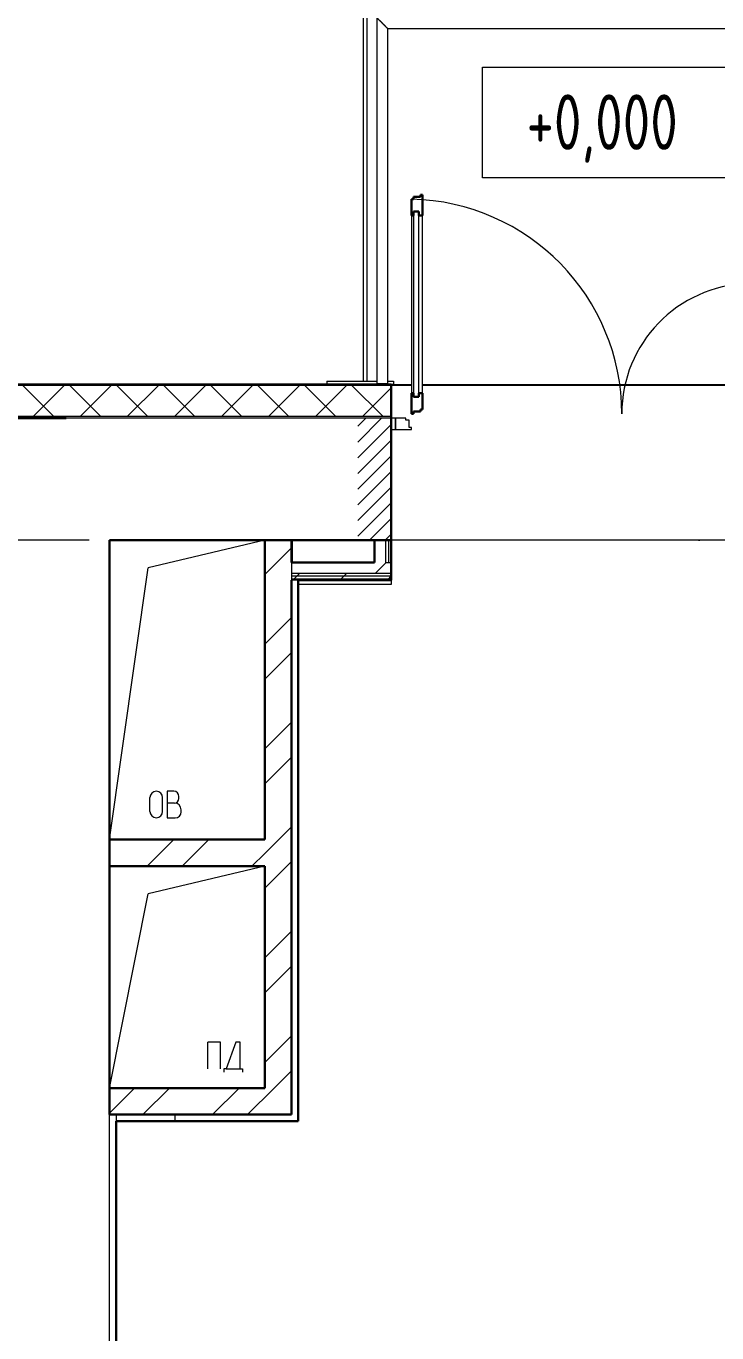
# Model space of a CAD drawing. Header units: millimetres. Extents: x -259809 to 472825, y -397243 to 31861.
# Drawn here: x -28592 to -25477, y -329406 to -323514 of the extents above; entities that cross this region are included whole.
import ezdxf

# ---------------------------------------------------------------- set-up
doc = ezdxf.new("R2010")
doc.units = ezdxf.units.MM
doc.linetypes.add('ADSK_Линия сетки', pattern=[25, 20, -2.5, 0, -2.5])
doc.linetypes.add('ADSK_Штриховая_ш2 п1_5', pattern=[4.5, 3, -1.5])
for name, color, linetype, lineweight in [('Аннотация', 252, 'Continuous', 18), ('Двери', 252, 'Continuous', 9), ('Лестницы', 252, 'Continuous', 9), ('Ограждение', 252, 'Continuous', 9), ('Оси', 252, 'Continuous', 9), ('Отметки', 252, 'Continuous', 9), ('Стены внутренние', 252, 'Continuous', 18), ('Стены наружные', 252, 'Continuous', 18), ('Стены штриховка', 7, 'Continuous', 9)]:
    doc.layers.add(name, color=color, linetype=linetype, lineweight=lineweight)
doc.layers.add('Двери открывание', color=7, linetype='Continuous', lineweight=9, true_color=0xc0c0c0)
doc.styles.add('GOST Common_3', font='', dxfattribs={"height": 3.5})
doc.styles.get('GOST Common_3').set_extended_font_data('GOST 2.304 type A')

# ---------------------------------------------------------------- blocks, each defined once
blk = doc.blocks.new('1 этаж')
at = {"layer": 'Двери', "lineweight": 18, "true_color": 0x636466}
h = blk.add_hatch(dxfattribs=at)
h.set_pattern_fill('FP_2', color=251, style=0, pattern_type=2)
h.set_pattern_definition([(45, (-26220.8, 27129.687), (-35.3553, 35.3553), [])])
h.paths.add_polyline_path([(-25149.4, 26854.7), (-25095.8, 26854.7), (-25095.8, 27404.7), (-25245.8, 27404.7), (-25245.8, 26854.7)])
h.paths.add_polyline_path([(-26945.8, 26854.7), (-26945.8, 27404.7), (-27095.8, 27404.7), (-27095.8, 26854.7)])
at = {"color": 251, "lineweight": 18, "true_color": 0x636466}
for p, q in [((-27515.8, 26854.7), (-28040.8, 26729.7)), ((-28215.8, 25504.7), (-28040.8, 26729.7)), ((-28033.6, 25631.8), (-28033.6, 25694.4)), ((-27976.2, 25631.8), (-27976.2, 25694.4)), ((-27926.1, 25723.1), (-27956.1, 25723.1)), ((-27956.1, 25723.1), (-27956.1, 25603.1)), ((-27902.8, 25689.8), (-27902.8, 25699.8)), ((-27922.8, 25669.8), (-27956.1, 25669.8)), ((-27892.8, 25629.8), (-27892.8, 25639.8)), ((-27956.1, 25603.1), (-27919.4, 25603.1)), ((-27515.8, 25384.7), (-28040.8, 25259.7)), ((-28215.8, 24384.7), (-28040.8, 25259.7)), ((-27715.2, 24591.1), (-27772.6, 24591.1)), ((-27772.6, 24471.1), (-27772.6, 24591.1)), ((-27715.2, 24471.1), (-27715.2, 24591.1)), ((-27646.4, 24591.1), (-27690.1, 24471.1)), ((-27626.7, 24591.1), (-27646.4, 24591.1)), ((-27626.7, 24471.1), (-27626.7, 24591.1)), ((-27700.1, 24471.1), (-27700.1, 24456.1)), ((-27690.1, 24471.1), (-27700.1, 24471.1)), ((-27690.1, 24471.1), (-27626.7, 24471.1)), ((-27626.7, 24471.1), (-27616.7, 24471.1)), ((-27616.7, 24471.1), (-27616.7, 24456.1))]:
    blk.add_line(p, q, dxfattribs=at)
for centre, radius, start, end in [((-28004.9, 25694.4), 28.7, 0, 180), ((-27926.1, 25699.8), 23.3, 0, 90), ((-28004.9, 25631.8), 28.7, 180, 0), ((-27922.8, 25689.8), 20, 270, 0), ((-27922.8, 25639.8), 30, 0, 90), ((-27919.4, 25629.8), 26.7, 270, 0)]:
    blk.add_arc(centre, radius, start, end, dxfattribs=at)
at = {"layer": 'Аннотация', "color": 251, "lineweight": 20, "true_color": 0x636466}
for p, q in [((-26534, 28488.5), (-26534, 28988.5)), ((-26534, 28988.5), (-25234, 28988.5)), ((-25234, 28488.5), (-26534, 28488.5))]:
    blk.add_line(p, q, dxfattribs=at)
at = {"layer": 'Двери', "color": 251, "lineweight": 30, "true_color": 0x636466}
for p, q in [((-26812.8, 28402.7), (-26844.8, 28402.7)), ((-26844.8, 28402.7), (-26844.8, 28392.7)), ((-26803.8, 28412.7), (-26812.8, 28412.7)), ((-26812.8, 28412.7), (-26812.8, 28402.7)), ((-26803.8, 28318.7), (-26803.8, 28412.7)), ((-26844.8, 28392.7), (-26853.8, 28392.7)), ((-26853.8, 28392.7), (-26853.8, 28318.7)), ((-26844.8, 28318.7), (-26853.8, 28318.7)), ((-26844.8, 28336.7), (-26844.8, 28318.7)), ((-26820.8, 28336.7), (-26844.8, 28336.7)), ((-26820.8, 28318.7), (-26820.8, 28336.7)), ((-26803.8, 28318.7), (-26820.8, 28318.7)), ((-26853.8, 27518.7), (-26853.8, 27424.7)), ((-26844.8, 27518.7), (-26853.8, 27518.7)), ((-26844.8, 27500.7), (-26844.8, 27518.7)), ((-26820.8, 27518.7), (-26820.8, 27500.7)), ((-26803.8, 27518.7), (-26820.8, 27518.7)), ((-26803.8, 27444.7), (-26803.8, 27518.7)), ((-26820.8, 27500.7), (-26844.8, 27500.7)), ((-26853.8, 27424.7), (-26844.8, 27424.7)), ((-26844.8, 27424.7), (-26844.8, 27434.7)), ((-26844.8, 27434.7), (-26812.8, 27434.7)), ((-26812.8, 27434.7), (-26812.8, 27444.7)), ((-26812.8, 27444.7), (-26803.8, 27444.7))]:
    blk.add_line(p, q, dxfattribs=at)
at = {"layer": 'Двери', "color": 251, "true_color": 0x636466}
for p, q in [((-26853.8, 28318.7), (-26853.8, 27518.7)), ((-26844.8, 28336.7), (-26844.8, 27500.7)), ((-26820.8, 28336.7), (-26844.8, 28336.7)), ((-26820.8, 27500.7), (-26820.8, 28336.7)), ((-26803.8, 27518.7), (-26803.8, 28318.7)), ((-26844.8, 27500.7), (-26820.8, 27500.7)), ((-26945.8, 27404.7), (-26945.8, 27354.7)), ((-26925.8, 27404.7), (-26945.8, 27404.7)), ((-26925.8, 27354.7), (-26925.8, 27404.7)), ((-26878.8, 27404.7), (-26925.8, 27404.7)), ((-26925.8, 27404.7), (-26925.8, 27354.7)), ((-26878.8, 27395.7), (-26878.8, 27404.7)), ((-26945.8, 27354.7), (-26925.8, 27354.7)), ((-26925.8, 27354.7), (-26853.8, 27354.7)), ((-26863.8, 27395.7), (-26878.8, 27395.7)), ((-26863.8, 27363.7), (-26863.8, 27395.7)), ((-26853.8, 27363.7), (-26863.8, 27363.7)), ((-26853.8, 27354.7), (-26853.8, 27363.7))]:
    blk.add_line(p, q, dxfattribs=at)
at = {"layer": 'Двери', "color": 251, "linetype": 'ADSK_Штриховая_ш2 п1_5', "true_color": 0x636466}
for p, q in [((-26945.8, 27404.7), (-27095.8, 27404.7)), ((-26945.8, 26854.7), (-26945.8, 27404.7)), ((-27095.8, 26854.7), (-26945.8, 26854.7))]:
    blk.add_line(p, q, dxfattribs=at)
at = {"layer": 'Двери открывание', "color": 251, "true_color": 0x636466}
for centre, radius, start, end in [((-26873.8, 27424.7), 968, 0, 88.81612), ((-25317.8, 27424.7), 588, 91.94921, 180)]:
    blk.add_arc(centre, radius, start, end, dxfattribs=at)
at = {"layer": 'Лестницы', "color": 251, "true_color": 0x636466}
for p, q in [((-27055.8, 29256.7), (-27055.8, 27571.7)), ((-26945.8, 27554.7), (-26853.8, 27554.7)), ((-26803.8, 27554.7), (-25387.8, 27554.7))]:
    blk.add_line(p, q, dxfattribs=at)
at = {"layer": 'Ограждение', "color": 251, "true_color": 0x636466}
for p, q in [((-27010.8, 29211.7), (-27010.8, 27561.7)), ((-26960.8, 29161.7), (-24755.8, 29161.7)), ((-26960.8, 27561.7), (-26960.8, 29161.7)), ((-27010.8, 27561.7), (-26960.8, 27561.7)), ((-27395.8, 26829.7), (-27390.8, 26829.7)), ((-27390.8, 26754.7), (-27390.8, 26854.7)), ((-26945.8, 26654.7), (-27365.8, 26654.7)), ((-26945.8, 26674.7), (-26945.8, 26654.7))]:
    blk.add_line(p, q, dxfattribs=at)
blk.add_open_spline([(-27010.8, 29211.7), (-27010.8, 29211.7), (-27010.4, 29211.3), (-27009, 29209.8), (-27007.5, 29208.4), (-27006, 29206.9), (-27004.6, 29205.5), (-27003.1, 29204), (-27001.1, 29201.9), (-26998.8, 29199.7), (-26996.9, 29197.8), (-26995.4, 29196.3), (-26993.8, 29194.7), (-26992.3, 29193.2), (-26990.7, 29191.6), (-26989.1, 29190), (-26987.4, 29188.3), (-26985.8, 29186.7), (-26984.2, 29185.1), (-26982.5, 29183.4), (-26980.9, 29181.8), (-26979.3, 29180.2), (-26977.8, 29178.6), (-26976.2, 29177.1), (-26974.7, 29175.6), (-26973.3, 29174.2), (-26971.9, 29172.8), (-26970.1, 29171), (-26968.5, 29169.4), (-26967, 29167.9), (-26965.6, 29166.5), (-26964.1, 29165), (-26962.6, 29163.5), (-26961.2, 29162.1), (-26960.8, 29161.7), (-26960.8, 29161.7)], degree=3, knots=[0, 0, 0, 0, 0.083333, 0.125, 0.166667, 0.208333, 0.229167, 0.25, 0.291667, 0.333333, 0.354167, 0.375, 0.395833, 0.416667, 0.4375, 0.458333, 0.479167, 0.5, 0.520833, 0.541667, 0.5625, 0.583333, 0.604167, 0.625, 0.645833, 0.666667, 0.6875, 0.708333, 0.75, 0.770833, 0.791667, 0.833333, 0.875, 0.916667, 1, 1, 1, 1], dxfattribs=at)
at = {"layer": 'Оси', "color": 251, "linetype": 'ADSK_Линия сетки', "ltscale": 100, "true_color": 0x636466}
blk.add_line((-805.8, 26854.7), (-72528.1, 26854.7), dxfattribs=at)
at = {"layer": 'Стены внутренние', "color": 251, "lineweight": 30, "true_color": 0x636466}
for p, q in [((-26945.8, 27556.7), (-29315.7, 27556.7)), ((-26945.8, 27414.7), (-26945.8, 27556.7)), ((-28410.8, 27404.7), (-29315.7, 27404.7)), ((-26945.8, 26854.7), (-26945.8, 27404.7)), ((-28215.8, 25504.7), (-28215.8, 26854.7)), ((-27515.8, 26854.7), (-28215.8, 26854.7)), ((-27020.8, 26854.7), (-27395.8, 26854.7)), ((-28215.8, 24384.7), (-28215.8, 25384.7))]:
    blk.add_line(p, q, dxfattribs=at)
at = {"layer": 'Стены внутренние', "color": 251, "linetype": 'Continuous', "lineweight": 9, "true_color": 0x636466}
for p, q in [((-28468.8, 27414.7), (-28608.8, 27554.7)), ((-28558.3, 27414.7), (-28418.3, 27554.7)), ((-28256.7, 27414.7), (-28396.7, 27554.7)), ((-28346.2, 27414.7), (-28206.2, 27554.7)), ((-28200.3, 27554.7), (-28201.4, 27556.7)), ((-28044.6, 27414.7), (-28184.6, 27554.7)), ((-28134.1, 27414.7), (-27994.1, 27554.7)), ((-27832.4, 27414.7), (-27972.4, 27554.7)), ((-27921.9, 27414.7), (-27781.9, 27554.7)), ((-27620.3, 27414.7), (-27760.3, 27554.7)), ((-27709.8, 27414.7), (-27569.8, 27554.7)), ((-27408.2, 27414.7), (-27548.2, 27554.7)), ((-27497.7, 27414.7), (-27357.7, 27554.7)), ((-27196, 27414.7), (-27336, 27554.7)), ((-27285.6, 27414.7), (-27145.6, 27554.7)), ((-26983.9, 27414.7), (-27123.9, 27554.7)), ((-27073.4, 27414.7), (-26947.8, 27540.3)), ((-27027.1, 27554.7), (-27027.5, 27555.4))]:
    blk.add_line(p, q, dxfattribs=at)
at = {"layer": 'Стены внутренние', "color": 251, "true_color": 0x636466}
for p, q in [((-26935.8, 27556.7), (-26853.8, 27556.7)), ((-26803.8, 27556.7), (-25387.8, 27556.7)), ((-26945.8, 27404.7), (-28410.8, 27404.7)), ((-25250.8, 26854.7), (-26945.8, 26854.7)), ((-28215.8, 19609.7), (-28215.8, 24264.7))]:
    blk.add_line(p, q, dxfattribs=at)
at = {"layer": 'Стены наружные', "color": 251, "true_color": 0x636466}
for p, q in [((-27070.8, 27571.7), (-27070.8, 29271.7)), ((-27055.8, 29271.7), (-27055.8, 27571.7)), ((-27235.8, 27571.7), (-27010.8, 27571.7)), ((-27235.8, 27571.7), (-27235.8, 27556.7)), ((-26960.8, 27571.7), (-26935.8, 27571.7)), ((-26935.8, 27556.7), (-26945.8, 27556.7)), ((-26935.8, 27571.7), (-26935.8, 27556.7)), ((-27390.8, 26839.7), (-27395.8, 26839.7))]:
    blk.add_line(p, q, dxfattribs=at)
at = {"layer": 'Стены наружные', "color": 251, "lineweight": 30, "true_color": 0x636466}
for p, q in [((-26945.8, 27404.7), (-26945.8, 27414.7)), ((-27515.8, 26854.7), (-27515.8, 25504.7)), ((-27395.8, 26854.7), (-27515.8, 26854.7)), ((-27395.8, 26754.7), (-27395.8, 26854.7)), ((-27020.8, 26854.7), (-27020.8, 26754.7)), ((-26945.8, 26854.7), (-27020.8, 26854.7)), ((-26945.8, 26679.7), (-26945.8, 26854.7)), ((-27395.8, 26754.7), (-27020.8, 26754.7)), ((-27395.8, 24264.7), (-27395.8, 26674.7)), ((-27365.8, 26674.7), (-26945.8, 26674.7)), ((-27365.8, 24234.7), (-27365.8, 26674.7)), ((-26945.8, 26674.7), (-26945.8, 26679.7)), ((-27515.8, 25504.7), (-28215.8, 25504.7)), ((-28215.8, 25504.7), (-28215.8, 25384.7)), ((-28215.8, 25384.7), (-27515.8, 25384.7)), ((-27515.8, 25384.7), (-27515.8, 24384.7)), ((-27515.8, 24384.7), (-28215.8, 24384.7)), ((-28215.8, 24384.7), (-28215.8, 24264.7)), ((-27395.8, 24264.7), (-28215.8, 24264.7)), ((-28185.8, 19609.7), (-28185.8, 24234.7)), ((-28185.8, 24234.7), (-27365.8, 24234.7))]:
    blk.add_line(p, q, dxfattribs=at)
at = {"layer": 'Стены наружные', "color": 251, "linetype": 'Continuous', "lineweight": 9, "true_color": 0x636466}
for p, q in [((-27515.8, 26700.1), (-27395.8, 26820.1)), ((-27017.5, 26704.7), (-26967.5, 26754.7)), ((-27371.7, 26692.2), (-27359.2, 26704.7)), ((-27159.5, 26692.2), (-27147, 26704.7)), ((-26947.4, 26692.2), (-26945.8, 26693.8)), ((-27384.2, 26679.7), (-27371.7, 26692.2)), ((-27177, 26674.7), (-27172, 26679.7)), ((-27172, 26679.7), (-27159.5, 26692.2)), ((-26959.9, 26679.7), (-26947.4, 26692.2)), ((-27515.8, 26385.8), (-27395.8, 26505.8)), ((-27515.8, 26228.6), (-27395.8, 26348.6)), ((-27515.8, 25914.3), (-27395.8, 26034.3)), ((-27515.8, 25757.1), (-27395.8, 25877.1)), ((-27515.8, 25442.8), (-27395.8, 25562.8)), ((-28045.4, 25384.7), (-27925.4, 25504.7)), ((-27888.3, 25384.7), (-27768.3, 25504.7)), ((-27573.9, 25384.7), (-27515.8, 25442.8)), ((-27515.8, 25285.7), (-27395.8, 25405.7)), ((-27515.8, 24971.4), (-27395.8, 25091.4)), ((-27515.8, 24814.2), (-27395.8, 24934.2)), ((-27515.8, 24499.9), (-27395.8, 24619.9)), ((-27473.9, 24384.7), (-27395.8, 24462.8)), ((-28215.8, 24271.4), (-28102.5, 24384.7)), ((-28065.3, 24264.7), (-27945.3, 24384.7)), ((-27751, 24264.7), (-27631, 24384.7)), ((-27593.9, 24264.7), (-27473.9, 24384.7)), ((-27919.8, 24234.7), (-27919.8, 24264.7))]:
    blk.add_line(p, q, dxfattribs=at)
at = {"layer": 'Стены штриховка', "color": 251, "true_color": 0x636466}
for p, q in [((-29315.7, 27554.7), (-26947.8, 27554.7)), ((-26947.8, 27554.7), (-26947.8, 27414.7)), ((-29315.7, 27414.7), (-26945.8, 27414.7)), ((-26970.8, 26854.7), (-26970.8, 26754.7)), ((-26958.3, 26854.7), (-26958.3, 26754.7)), ((-27395.8, 26754.7), (-27395.8, 26679.7)), ((-26970.8, 26754.7), (-26945.8, 26754.7)), ((-26945.8, 26704.7), (-27395.8, 26704.7)), ((-26945.8, 26692.2), (-27395.8, 26692.2)), ((-26945.8, 26679.7), (-27395.8, 26679.7)), ((-27395.8, 26679.7), (-27395.8, 26674.7)), ((-27395.8, 26679.7), (-26945.8, 26679.7)), ((-27365.8, 26674.7), (-27395.8, 26674.7)), ((-28185.8, 24264.7), (-28185.8, 24234.7))]:
    blk.add_line(p, q, dxfattribs=at)
at = {"layer": 'Отметки', "color": 251, "true_color": 0x636466, "style": 'GOST Common_3', "width": 0.9}
blk.add_text('+0,000', height=250, dxfattribs=at).set_placement((-26335.1, 28615.2))

msp = doc.modelspace()

# ---------------------------------------------------------------- block references
msp.add_blockref('1 этаж', (0, -352686.9))

doc.saveas('drawing.dxf')
